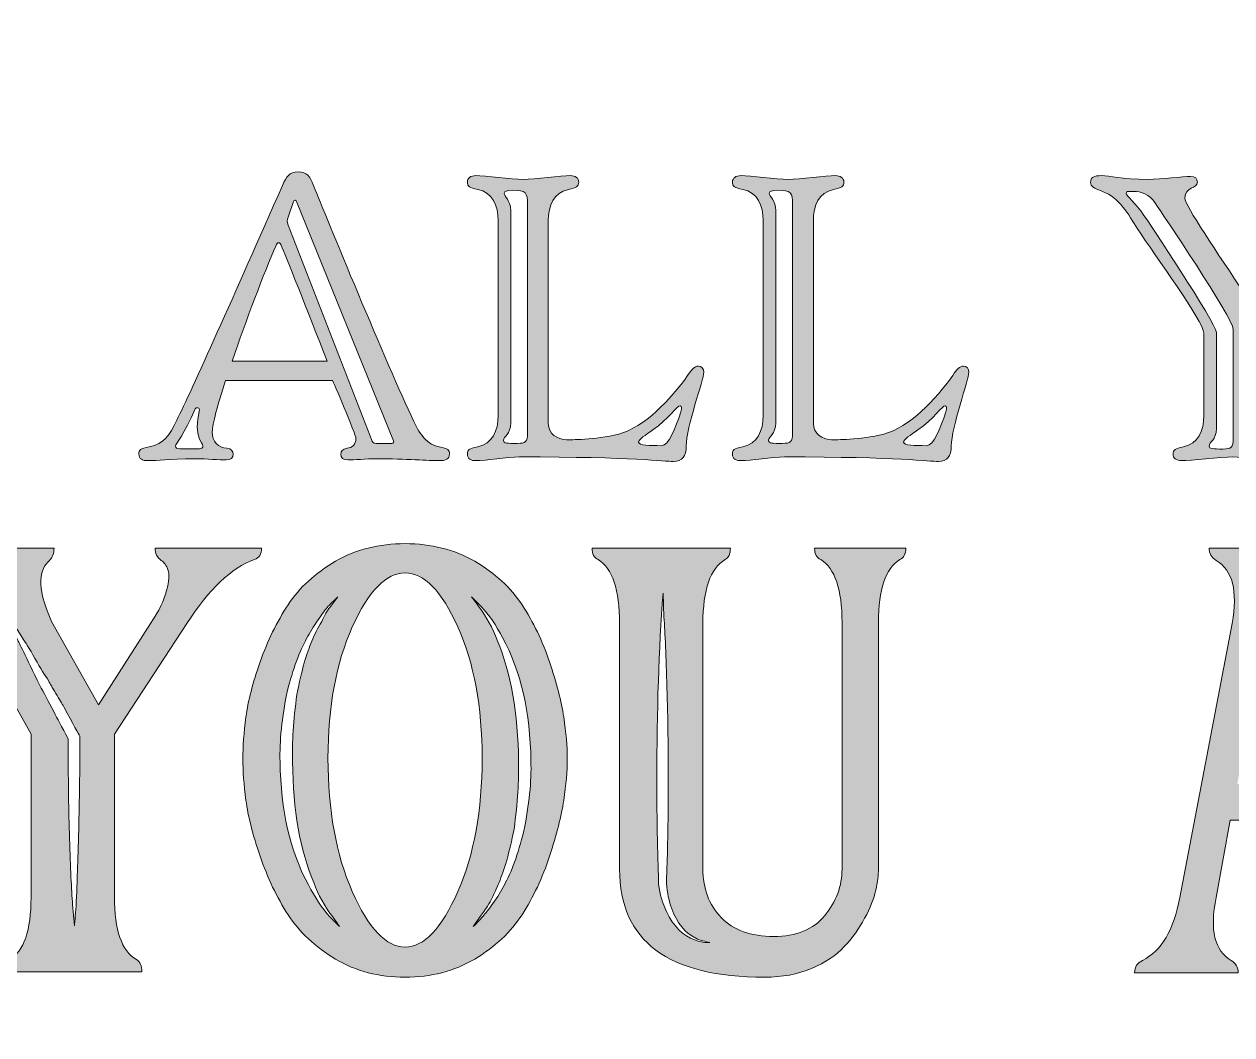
# Model space of a CAD drawing. Extents: x 68 to 882, y -1074 to 317.
# Drawn here: x 273.8 to 516.9, y -328.2 to -124.9 of the extents above; entities that cross this region are included whole.
import ezdxf

# ---------------------------------------------------------------- set-up
doc = ezdxf.new("R2010")
doc.units = 0
doc.header["$MEASUREMENT"] = 0
doc.layers.add('Layer 1', color=7, linetype='Continuous', lineweight=0)

# ---------------------------------------------------------------- blocks, each defined once
blk = doc.blocks.new('Block_5')
at = {"layer": 'Layer 1', "true_color": 0x000000, "transparency": 33554687}
h = blk.add_hatch(color=18, dxfattribs=at)
h.dxf.hatch_style = 2
edge = h.paths.add_edge_path()
edge.add_spline(control_points=[(347.81, -209.19), (348.1, -209.19), (348.31, -208.97), (348.17, -208.67), (348.17, -208.67), (328.63, -160.53), (328.63, -160.53), (328.63, -160.53), (328.56, -160.23), (328.35, -160.23), (328.13, -160.23), (328.06, -160.53), (328.06, -160.53), (328.06, -160.53), (326.98, -163.7), (326.98, -163.7), (326.76, -164.3), (326.69, -164.6), (326.98, -165.28), (326.98, -165.28), (343.84, -208.74), (343.84, -208.74), (343.84, -208.74), (344.06, -209.19), (344.64, -209.19), (344.64, -209.19), (347.81, -209.19), (347.81, -209.19)], knot_values=[0, 0, 0, 0, 1, 1, 1, 2, 2, 2, 3, 3, 3, 4, 4, 4, 5, 5, 5, 6, 6, 6, 7, 7, 7, 8, 8, 8, 9, 9, 9, 9], degree=3, periodic=0)
edge = h.paths.add_edge_path()
edge.add_spline(control_points=[(315.66, -192.67), (315.66, -192.67), (334.83, -192.67), (334.83, -192.67), (330.87, -182.49), (326.18, -170.87), (325.61, -169.51), (325.39, -168.98), (325.32, -168.83), (325.03, -168.83), (324.74, -168.83), (324.67, -169.06), (324.45, -169.51), (322.15, -174.79), (318.47, -184.45), (315.66, -192.67)], knot_values=[0, 0, 0, 0, 1, 1, 1, 2, 2, 2, 3, 3, 3, 4, 4, 4, 5, 5, 5, 5], degree=3, periodic=0)
edge = h.paths.add_edge_path()
edge.add_spline(control_points=[(308.23, -202.25), (306.14, -207.38), (304.27, -209.27), (304.27, -209.72), (304.27, -210.1), (304.56, -210.25), (305.14, -210.25), (305.14, -210.25), (309.1, -210.25), (309.1, -210.25), (309.46, -210.25), (309.82, -210.1), (309.82, -209.65), (309.82, -209.04), (307.8, -208.14), (309.1, -202.4), (309.17, -201.95), (308.38, -201.88), (308.23, -202.25)], knot_values=[0, 0, 0, 0, 1, 1, 1, 2, 2, 2, 3, 3, 3, 4, 4, 4, 5, 5, 5, 6, 6, 6, 6], degree=3, periodic=0)
edge = h.paths.add_edge_path()
edge.add_spline(control_points=[(332.02, -157.21), (333.46, -160.91), (346.08, -191.54), (351.63, -203.46), (353.07, -206.63), (354.37, -209.27), (357.32, -209.87), (359.2, -210.25), (359.41, -210.48), (359.41, -211.31), (359.41, -212.36), (358.69, -212.66), (357.25, -212.66), (355.45, -212.66), (350.55, -212.29), (344.85, -212.29), (342.4, -212.29), (340.38, -212.51), (338.94, -212.51), (338, -212.51), (337.57, -212.06), (337.57, -211.38), (337.57, -210.78), (337.93, -210.32), (338.8, -210.17), (339.88, -210.02), (340.6, -209.5), (340.6, -208.21), (340.6, -207.38), (335.91, -196.52), (335.91, -196.52), (335.91, -196.52), (314.36, -196.52), (314.36, -196.52), (312.78, -201.42), (311.69, -205.42), (311.69, -206.85), (311.69, -208.97), (312.85, -209.95), (314.65, -210.17), (315.51, -210.25), (315.88, -210.78), (315.88, -211.38), (315.88, -212.06), (315.44, -212.51), (314.51, -212.51), (313.06, -212.51), (310.69, -212.29), (308.23, -212.29), (302.54, -212.29), (300.88, -212.66), (298.72, -212.66), (297.64, -212.66), (296.92, -212.36), (296.92, -211.31), (296.92, -210.48), (297.13, -210.25), (299.01, -209.87), (301.96, -209.27), (303.04, -207.61), (304.56, -204.52), (307.51, -198.56), (316.24, -179.09), (325.82, -157.29), (326.62, -155.55), (327.12, -154.57), (328.99, -154.57), (330.72, -154.57), (331.37, -155.55), (332.02, -157.21)], knot_values=[0, 0, 0, 0, 1, 1, 1, 2, 2, 2, 3, 3, 3, 4, 4, 4, 5, 5, 5, 6, 6, 6, 7, 7, 7, 8, 8, 8, 9, 9, 9, 10, 10, 10, 11, 11, 11, 12, 12, 12, 13, 13, 13, 14, 14, 14, 15, 15, 15, 16, 16, 16, 17, 17, 17, 18, 18, 18, 19, 19, 19, 20, 20, 20, 21, 21, 21, 22, 22, 22, 23, 23, 23, 23], degree=3, periodic=0)
h = blk.add_hatch(color=18, dxfattribs=at)
h.dxf.hatch_style = 2
edge = h.paths.add_edge_path()
edge.add_spline(control_points=[(400.36, -206.48), (398.84, -207.53), (397.47, -208.36), (397.47, -208.97), (397.47, -209.57), (399.71, -209.65), (402.09, -209.65), (403.53, -209.65), (404.9, -206.1), (405.98, -202.86), (406.27, -202.03), (406.12, -201.72), (405.83, -201.65), (405.33, -201.5), (403.46, -204.29), (400.36, -206.48)], knot_values=[0, 0, 0, 0, 1, 1, 1, 2, 2, 2, 3, 3, 3, 4, 4, 4, 5, 5, 5, 5], degree=3, periodic=0)
edge = h.paths.add_edge_path()
edge.add_spline(control_points=[(375.13, -207.08), (375.13, -207.08), (375.13, -161.13), (375.13, -161.13), (375.13, -158.72), (374.77, -158.27), (372.17, -158.27), (370.87, -158.27), (370.44, -158.49), (370.44, -158.87), (370.44, -159.47), (371.74, -160.38), (371.74, -162.34), (371.74, -162.34), (371.74, -205.04), (371.74, -205.04), (371.74, -207.46), (370.3, -207.68), (370.3, -208.59), (370.3, -209.19), (371.09, -209.19), (373.04, -209.19), (374.77, -209.19), (375.13, -208.89), (375.13, -207.08)], knot_values=[0, 0, 0, 0, 1, 1, 1, 2, 2, 2, 3, 3, 3, 4, 4, 4, 5, 5, 5, 6, 6, 6, 7, 7, 7, 8, 8, 8, 8], degree=3, periodic=0)
edge = h.paths.add_edge_path()
edge.add_spline(control_points=[(393.51, -207.31), (398.48, -206.02), (403.96, -200.37), (407.35, -195.54), (408.21, -194.26), (408.72, -193.65), (409.51, -193.65), (410.16, -193.65), (410.59, -194.18), (410.59, -194.86), (410.59, -196.44), (407.06, -205.87), (407.06, -209.72), (407.06, -211.76), (406.27, -212.82), (404.47, -212.82), (402.52, -212.82), (396.97, -211.91), (373.47, -211.91), (371.16, -211.91), (366.55, -212.66), (364.82, -212.66), (363.74, -212.66), (363.02, -212.36), (363.02, -211.31), (363.02, -210.48), (363.23, -210.25), (365.11, -209.87), (368.06, -209.27), (369.22, -206.63), (369.22, -203.61), (369.22, -203.61), (369.22, -164.38), (369.22, -164.38), (369.22, -161.36), (368.06, -158.64), (365.11, -158.12), (363.45, -157.81), (363.02, -157.44), (363.02, -156.61), (363.02, -155.85), (363.67, -155.32), (364.75, -155.32), (366.48, -155.32), (371.96, -156.08), (374.26, -156.08), (376.57, -156.08), (381.97, -155.32), (383.71, -155.32), (384.79, -155.32), (385.44, -155.85), (385.44, -156.61), (385.44, -157.44), (385, -157.81), (383.34, -158.12), (380.39, -158.72), (379.31, -161.36), (379.31, -164.38), (379.31, -164.38), (379.31, -205.19), (379.31, -205.19), (379.31, -207.23), (381.11, -208.44), (382.98, -208.44), (383.71, -208.44), (388.53, -208.59), (393.51, -207.31)], knot_values=[0, 0, 0, 0, 1, 1, 1, 2, 2, 2, 3, 3, 3, 4, 4, 4, 5, 5, 5, 6, 6, 6, 7, 7, 7, 8, 8, 8, 9, 9, 9, 10, 10, 10, 11, 11, 11, 12, 12, 12, 13, 13, 13, 14, 14, 14, 15, 15, 15, 16, 16, 16, 17, 17, 17, 18, 18, 18, 19, 19, 19, 20, 20, 20, 21, 21, 21, 22, 22, 22, 22], degree=3, periodic=0)
h = blk.add_hatch(color=18, dxfattribs=at)
h.dxf.hatch_style = 2
edge = h.paths.add_edge_path()
edge.add_spline(control_points=[(453.7, -206.48), (452.18, -207.53), (450.81, -208.36), (450.81, -208.97), (450.81, -209.57), (453.05, -209.65), (455.43, -209.65), (456.87, -209.65), (458.24, -206.1), (459.32, -202.86), (459.61, -202.03), (459.46, -201.72), (459.18, -201.65), (458.67, -201.5), (456.8, -204.29), (453.7, -206.48)], knot_values=[0, 0, 0, 0, 1, 1, 1, 2, 2, 2, 3, 3, 3, 4, 4, 4, 5, 5, 5, 5], degree=3, periodic=0)
edge = h.paths.add_edge_path()
edge.add_spline(control_points=[(428.47, -207.08), (428.47, -207.08), (428.47, -161.13), (428.47, -161.13), (428.47, -158.72), (428.11, -158.27), (425.51, -158.27), (424.22, -158.27), (423.78, -158.49), (423.78, -158.87), (423.78, -159.47), (425.08, -160.38), (425.08, -162.34), (425.08, -162.34), (425.08, -205.04), (425.08, -205.04), (425.08, -207.46), (423.64, -207.68), (423.64, -208.59), (423.64, -209.19), (424.43, -209.19), (426.38, -209.19), (428.11, -209.19), (428.47, -208.89), (428.47, -207.08)], knot_values=[0, 0, 0, 0, 1, 1, 1, 2, 2, 2, 3, 3, 3, 4, 4, 4, 5, 5, 5, 6, 6, 6, 7, 7, 7, 8, 8, 8, 8], degree=3, periodic=0)
edge = h.paths.add_edge_path()
edge.add_spline(control_points=[(446.85, -207.31), (451.82, -206.02), (457.3, -200.37), (460.69, -195.54), (461.55, -194.26), (462.06, -193.65), (462.85, -193.65), (463.5, -193.65), (463.93, -194.18), (463.93, -194.86), (463.93, -196.44), (460.4, -205.87), (460.4, -209.72), (460.4, -211.76), (459.61, -212.82), (457.81, -212.82), (455.86, -212.82), (450.31, -211.91), (426.81, -211.91), (424.5, -211.91), (419.89, -212.66), (418.16, -212.66), (417.08, -212.66), (416.36, -212.36), (416.36, -211.31), (416.36, -210.48), (416.57, -210.25), (418.45, -209.87), (421.4, -209.27), (422.56, -206.63), (422.56, -203.61), (422.56, -203.61), (422.56, -164.38), (422.56, -164.38), (422.56, -161.36), (421.4, -158.64), (418.45, -158.12), (416.79, -157.81), (416.36, -157.44), (416.36, -156.61), (416.36, -155.85), (417.01, -155.32), (418.09, -155.32), (419.82, -155.32), (425.3, -156.08), (427.6, -156.08), (429.91, -156.08), (435.32, -155.32), (437.05, -155.32), (438.13, -155.32), (438.78, -155.85), (438.78, -156.61), (438.78, -157.44), (438.34, -157.81), (436.69, -158.12), (433.73, -158.72), (432.65, -161.36), (432.65, -164.38), (432.65, -164.38), (432.65, -205.19), (432.65, -205.19), (432.65, -207.23), (434.45, -208.44), (436.33, -208.44), (437.05, -208.44), (441.88, -208.59), (446.85, -207.31)], knot_values=[0, 0, 0, 0, 1, 1, 1, 2, 2, 2, 3, 3, 3, 4, 4, 4, 5, 5, 5, 6, 6, 6, 7, 7, 7, 8, 8, 8, 9, 9, 9, 10, 10, 10, 11, 11, 11, 12, 12, 12, 13, 13, 13, 14, 14, 14, 15, 15, 15, 16, 16, 16, 17, 17, 17, 18, 18, 18, 19, 19, 19, 20, 20, 20, 21, 21, 21, 22, 22, 22, 22], degree=3, periodic=0)
h = blk.add_hatch(color=18, dxfattribs=at)
h.dxf.hatch_style = 2
edge = h.paths.add_edge_path()
edge.add_spline(control_points=[(532.92, -158.04), (532.27, -158.04), (531.76, -158.12), (531.76, -158.57), (531.76, -158.87), (532.05, -159.63), (532.05, -160.91), (532.05, -162.19), (531.11, -163.55), (531.11, -164), (531.11, -164.23), (531.26, -164.38), (531.47, -164.38), (531.83, -164.38), (533.71, -162.72), (535.65, -161.21), (537.6, -159.7), (539.04, -158.95), (539.04, -158.49), (539.04, -158.04), (538.68, -158.04), (538.25, -158.04), (538.25, -158.04), (532.92, -158.04), (532.92, -158.04)], knot_values=[0, 0, 0, 0, 1, 1, 1, 2, 2, 2, 3, 3, 3, 4, 4, 4, 5, 5, 5, 6, 6, 6, 7, 7, 7, 8, 8, 8, 8], degree=3, periodic=0)
edge = h.paths.add_edge_path()
edge.add_spline(control_points=[(501.49, -160.91), (500.26, -159.02), (498.53, -158.49), (497.16, -158.49), (495.79, -158.49), (495.58, -158.49), (495.58, -158.95), (495.58, -159.32), (497.45, -160.76), (499.18, -163.32), (499.61, -163.93), (513.74, -185.05), (513.74, -186.86), (513.74, -186.86), (513.74, -206.18), (513.74, -206.18), (513.74, -208.59), (512.3, -208.82), (512.3, -209.72), (512.3, -210.32), (513.09, -210.32), (515.04, -210.32), (516.77, -210.32), (517.13, -210.02), (517.13, -208.21), (517.13, -208.21), (517.13, -186.26), (517.13, -186.26), (517.13, -183.99), (502.57, -162.57), (501.49, -160.91)], knot_values=[0, 0, 0, 0, 1, 1, 1, 2, 2, 2, 3, 3, 3, 4, 4, 4, 5, 5, 5, 6, 6, 6, 7, 7, 7, 8, 8, 8, 9, 9, 9, 10, 10, 10, 10], degree=3, periodic=0)
edge = h.paths.add_edge_path()
edge.add_spline(control_points=[(522.03, -203.61), (522.03, -206.63), (523.11, -209.27), (526.07, -209.87), (527.73, -210.17), (528.16, -210.55), (528.16, -211.38), (528.16, -212.14), (527.51, -212.66), (526.43, -212.66), (524.7, -212.66), (519.29, -211.91), (516.99, -211.91), (514.68, -211.91), (508.48, -212.66), (506.75, -212.66), (505.67, -212.66), (505.02, -212.14), (505.02, -211.38), (505.02, -210.55), (505.45, -210.17), (507.11, -209.87), (510.07, -209.34), (511.22, -206.63), (511.22, -203.61), (511.22, -203.61), (511.22, -187.01), (511.22, -187.01), (511.22, -184.75), (501.34, -171.32), (497.88, -166.04), (496.01, -163.1), (494.21, -159.78), (490.82, -158.49), (489.02, -157.81), (488.44, -157.51), (488.44, -156.68), (488.44, -155.63), (489.16, -155.32), (490.6, -155.32), (492.4, -155.32), (494.42, -156.08), (500.12, -156.08), (502.57, -156.08), (507.11, -155.48), (508.55, -155.48), (509.49, -155.48), (509.92, -155.93), (509.92, -156.61), (509.92, -157.89), (507.4, -157.66), (507.4, -159.78), (507.4, -161.36), (514.03, -170.94), (519.51, -179.24), (525.2, -171.17), (529.67, -161.74), (529.67, -160.08), (529.67, -157.74), (526.28, -157.89), (526.28, -156.61), (526.28, -155.93), (526.72, -155.48), (527.65, -155.48), (529.1, -155.48), (533.2, -156.08), (535.65, -156.08), (541.35, -156.08), (542.79, -155.32), (544.59, -155.32), (546.04, -155.32), (546.76, -155.63), (546.76, -156.68), (546.76, -157.51), (546.18, -157.81), (544.38, -158.49), (540.99, -159.78), (536.45, -163.7), (532.92, -168.91), (528.45, -175.47), (522.03, -183.99), (522.03, -185.73), (522.03, -185.73), (522.03, -203.61), (522.03, -203.61)], knot_values=[0, 0, 0, 0, 1, 1, 1, 2, 2, 2, 3, 3, 3, 4, 4, 4, 5, 5, 5, 6, 6, 6, 7, 7, 7, 8, 8, 8, 9, 9, 9, 10, 10, 10, 11, 11, 11, 12, 12, 12, 13, 13, 13, 14, 14, 14, 15, 15, 15, 16, 16, 16, 17, 17, 17, 18, 18, 18, 19, 19, 19, 20, 20, 20, 21, 21, 21, 22, 22, 22, 23, 23, 23, 24, 24, 24, 25, 25, 25, 26, 26, 26, 27, 27, 27, 28, 28, 28, 28], degree=3, periodic=0)
at = {"layer": 'Layer 1'}
for points, knots in [([(332.02, -157.21), (333.46, -160.91), (346.08, -191.54), (351.63, -203.46), (353.07, -206.63), (354.37, -209.27), (357.32, -209.87), (359.2, -210.25), (359.41, -210.48), (359.41, -211.31), (359.41, -212.36), (358.69, -212.66), (357.25, -212.66), (355.45, -212.66), (350.55, -212.29), (344.85, -212.29), (342.4, -212.29), (340.38, -212.51), (338.94, -212.51), (338, -212.51), (337.57, -212.06), (337.57, -211.38), (337.57, -210.78), (337.93, -210.32), (338.8, -210.17), (339.88, -210.02), (340.6, -209.5), (340.6, -208.21), (340.6, -207.38), (335.91, -196.52), (335.91, -196.52), (335.91, -196.52), (314.36, -196.52), (314.36, -196.52), (312.78, -201.42), (311.69, -205.42), (311.69, -206.85), (311.69, -208.97), (312.85, -209.95), (314.65, -210.17), (315.51, -210.25), (315.88, -210.78), (315.88, -211.38), (315.88, -212.06), (315.44, -212.51), (314.51, -212.51), (313.06, -212.51), (310.69, -212.29), (308.23, -212.29), (302.54, -212.29), (300.88, -212.66), (298.72, -212.66), (297.64, -212.66), (296.92, -212.36), (296.92, -211.31), (296.92, -210.48), (297.13, -210.25), (299.01, -209.87), (301.96, -209.27), (303.04, -207.61), (304.56, -204.52), (307.51, -198.56), (316.24, -179.09), (325.82, -157.29), (326.62, -155.55), (327.12, -154.57), (328.99, -154.57), (330.72, -154.57), (331.37, -155.55), (332.02, -157.21)], [0, 0, 0, 0, 1, 1, 1, 2, 2, 2, 3, 3, 3, 4, 4, 4, 5, 5, 5, 6, 6, 6, 7, 7, 7, 8, 8, 8, 9, 9, 9, 10, 10, 10, 11, 11, 11, 12, 12, 12, 13, 13, 13, 14, 14, 14, 15, 15, 15, 16, 16, 16, 17, 17, 17, 18, 18, 18, 19, 19, 19, 20, 20, 20, 21, 21, 21, 22, 22, 22, 23, 23, 23, 23]), ([(393.51, -207.31), (398.48, -206.02), (403.96, -200.37), (407.35, -195.54), (408.21, -194.26), (408.72, -193.65), (409.51, -193.65), (410.16, -193.65), (410.59, -194.18), (410.59, -194.86), (410.59, -196.44), (407.06, -205.87), (407.06, -209.72), (407.06, -211.76), (406.27, -212.82), (404.47, -212.82), (402.52, -212.82), (396.97, -211.91), (373.47, -211.91), (371.16, -211.91), (366.55, -212.66), (364.82, -212.66), (363.74, -212.66), (363.02, -212.36), (363.02, -211.31), (363.02, -210.48), (363.23, -210.25), (365.11, -209.87), (368.06, -209.27), (369.22, -206.63), (369.22, -203.61), (369.22, -203.61), (369.22, -164.38), (369.22, -164.38), (369.22, -161.36), (368.06, -158.64), (365.11, -158.12), (363.45, -157.81), (363.02, -157.44), (363.02, -156.61), (363.02, -155.85), (363.67, -155.32), (364.75, -155.32), (366.48, -155.32), (371.96, -156.08), (374.26, -156.08), (376.57, -156.08), (381.97, -155.32), (383.71, -155.32), (384.79, -155.32), (385.44, -155.85), (385.44, -156.61), (385.44, -157.44), (385, -157.81), (383.34, -158.12), (380.39, -158.72), (379.31, -161.36), (379.31, -164.38), (379.31, -164.38), (379.31, -205.19), (379.31, -205.19), (379.31, -207.23), (381.11, -208.44), (382.98, -208.44), (383.71, -208.44), (388.53, -208.59), (393.51, -207.31)], [0, 0, 0, 0, 1, 1, 1, 2, 2, 2, 3, 3, 3, 4, 4, 4, 5, 5, 5, 6, 6, 6, 7, 7, 7, 8, 8, 8, 9, 9, 9, 10, 10, 10, 11, 11, 11, 12, 12, 12, 13, 13, 13, 14, 14, 14, 15, 15, 15, 16, 16, 16, 17, 17, 17, 18, 18, 18, 19, 19, 19, 20, 20, 20, 21, 21, 21, 22, 22, 22, 22]), ([(446.85, -207.31), (451.82, -206.02), (457.3, -200.37), (460.69, -195.54), (461.55, -194.26), (462.06, -193.65), (462.85, -193.65), (463.5, -193.65), (463.93, -194.18), (463.93, -194.86), (463.93, -196.44), (460.4, -205.87), (460.4, -209.72), (460.4, -211.76), (459.61, -212.82), (457.81, -212.82), (455.86, -212.82), (450.31, -211.91), (426.81, -211.91), (424.5, -211.91), (419.89, -212.66), (418.16, -212.66), (417.08, -212.66), (416.36, -212.36), (416.36, -211.31), (416.36, -210.48), (416.57, -210.25), (418.45, -209.87), (421.4, -209.27), (422.56, -206.63), (422.56, -203.61), (422.56, -203.61), (422.56, -164.38), (422.56, -164.38), (422.56, -161.36), (421.4, -158.64), (418.45, -158.12), (416.79, -157.81), (416.36, -157.44), (416.36, -156.61), (416.36, -155.85), (417.01, -155.32), (418.09, -155.32), (419.82, -155.32), (425.3, -156.08), (427.6, -156.08), (429.91, -156.08), (435.32, -155.32), (437.05, -155.32), (438.13, -155.32), (438.78, -155.85), (438.78, -156.61), (438.78, -157.44), (438.34, -157.81), (436.69, -158.12), (433.73, -158.72), (432.65, -161.36), (432.65, -164.38), (432.65, -164.38), (432.65, -205.19), (432.65, -205.19), (432.65, -207.23), (434.45, -208.44), (436.33, -208.44), (437.05, -208.44), (441.88, -208.59), (446.85, -207.31)], [0, 0, 0, 0, 1, 1, 1, 2, 2, 2, 3, 3, 3, 4, 4, 4, 5, 5, 5, 6, 6, 6, 7, 7, 7, 8, 8, 8, 9, 9, 9, 10, 10, 10, 11, 11, 11, 12, 12, 12, 13, 13, 13, 14, 14, 14, 15, 15, 15, 16, 16, 16, 17, 17, 17, 18, 18, 18, 19, 19, 19, 20, 20, 20, 21, 21, 21, 22, 22, 22, 22]), ([(522.03, -203.61), (522.03, -206.63), (523.11, -209.27), (526.07, -209.87), (527.73, -210.17), (528.16, -210.55), (528.16, -211.38), (528.16, -212.14), (527.51, -212.66), (526.43, -212.66), (524.7, -212.66), (519.29, -211.91), (516.99, -211.91), (514.68, -211.91), (508.48, -212.66), (506.75, -212.66), (505.67, -212.66), (505.02, -212.14), (505.02, -211.38), (505.02, -210.55), (505.45, -210.17), (507.11, -209.87), (510.07, -209.34), (511.22, -206.63), (511.22, -203.61), (511.22, -203.61), (511.22, -187.01), (511.22, -187.01), (511.22, -184.75), (501.34, -171.32), (497.88, -166.04), (496.01, -163.1), (494.21, -159.78), (490.82, -158.49), (489.02, -157.81), (488.44, -157.51), (488.44, -156.68), (488.44, -155.63), (489.16, -155.32), (490.6, -155.32), (492.4, -155.32), (494.42, -156.08), (500.12, -156.08), (502.57, -156.08), (507.11, -155.48), (508.55, -155.48), (509.49, -155.48), (509.92, -155.93), (509.92, -156.61), (509.92, -157.89), (507.4, -157.66), (507.4, -159.78), (507.4, -161.36), (514.03, -170.94), (519.51, -179.24), (525.2, -171.17), (529.67, -161.74), (529.67, -160.08), (529.67, -157.74), (526.28, -157.89), (526.28, -156.61), (526.28, -155.93), (526.72, -155.48), (527.65, -155.48), (529.1, -155.48), (533.2, -156.08), (535.65, -156.08), (541.35, -156.08), (542.79, -155.32), (544.59, -155.32), (546.04, -155.32), (546.76, -155.63), (546.76, -156.68), (546.76, -157.51), (546.18, -157.81), (544.38, -158.49), (540.99, -159.78), (536.45, -163.7), (532.92, -168.91), (528.45, -175.47), (522.03, -183.99), (522.03, -185.73), (522.03, -185.73), (522.03, -203.61), (522.03, -203.61)], [0, 0, 0, 0, 1, 1, 1, 2, 2, 2, 3, 3, 3, 4, 4, 4, 5, 5, 5, 6, 6, 6, 7, 7, 7, 8, 8, 8, 9, 9, 9, 10, 10, 10, 11, 11, 11, 12, 12, 12, 13, 13, 13, 14, 14, 14, 15, 15, 15, 16, 16, 16, 17, 17, 17, 18, 18, 18, 19, 19, 19, 20, 20, 20, 21, 21, 21, 22, 22, 22, 23, 23, 23, 24, 24, 24, 25, 25, 25, 26, 26, 26, 27, 27, 27, 28, 28, 28, 28]), ([(347.81, -209.19), (348.1, -209.19), (348.31, -208.97), (348.17, -208.67), (348.17, -208.67), (328.63, -160.53), (328.63, -160.53), (328.63, -160.53), (328.56, -160.23), (328.35, -160.23), (328.13, -160.23), (328.06, -160.53), (328.06, -160.53), (328.06, -160.53), (326.98, -163.7), (326.98, -163.7), (326.76, -164.3), (326.69, -164.6), (326.98, -165.28), (326.98, -165.28), (343.84, -208.74), (343.84, -208.74), (343.84, -208.74), (344.06, -209.19), (344.64, -209.19), (344.64, -209.19), (347.81, -209.19), (347.81, -209.19)], [0, 0, 0, 0, 1, 1, 1, 2, 2, 2, 3, 3, 3, 4, 4, 4, 5, 5, 5, 6, 6, 6, 7, 7, 7, 8, 8, 8, 9, 9, 9, 9]), ([(375.13, -207.08), (375.13, -207.08), (375.13, -161.13), (375.13, -161.13), (375.13, -158.72), (374.77, -158.27), (372.17, -158.27), (370.87, -158.27), (370.44, -158.49), (370.44, -158.87), (370.44, -159.47), (371.74, -160.38), (371.74, -162.34), (371.74, -162.34), (371.74, -205.04), (371.74, -205.04), (371.74, -207.46), (370.3, -207.68), (370.3, -208.59), (370.3, -209.19), (371.09, -209.19), (373.04, -209.19), (374.77, -209.19), (375.13, -208.89), (375.13, -207.08)], [0, 0, 0, 0, 1, 1, 1, 2, 2, 2, 3, 3, 3, 4, 4, 4, 5, 5, 5, 6, 6, 6, 7, 7, 7, 8, 8, 8, 8]), ([(428.47, -207.08), (428.47, -207.08), (428.47, -161.13), (428.47, -161.13), (428.47, -158.72), (428.11, -158.27), (425.51, -158.27), (424.22, -158.27), (423.78, -158.49), (423.78, -158.87), (423.78, -159.47), (425.08, -160.38), (425.08, -162.34), (425.08, -162.34), (425.08, -205.04), (425.08, -205.04), (425.08, -207.46), (423.64, -207.68), (423.64, -208.59), (423.64, -209.19), (424.43, -209.19), (426.38, -209.19), (428.11, -209.19), (428.47, -208.89), (428.47, -207.08)], [0, 0, 0, 0, 1, 1, 1, 2, 2, 2, 3, 3, 3, 4, 4, 4, 5, 5, 5, 6, 6, 6, 7, 7, 7, 8, 8, 8, 8]), ([(501.49, -160.91), (500.26, -159.02), (498.53, -158.49), (497.16, -158.49), (495.79, -158.49), (495.58, -158.49), (495.58, -158.95), (495.58, -159.32), (497.45, -160.76), (499.18, -163.32), (499.61, -163.93), (513.74, -185.05), (513.74, -186.86), (513.74, -186.86), (513.74, -206.18), (513.74, -206.18), (513.74, -208.59), (512.3, -208.82), (512.3, -209.72), (512.3, -210.32), (513.09, -210.32), (515.04, -210.32), (516.77, -210.32), (517.13, -210.02), (517.13, -208.21), (517.13, -208.21), (517.13, -186.26), (517.13, -186.26), (517.13, -183.99), (502.57, -162.57), (501.49, -160.91)], [0, 0, 0, 0, 1, 1, 1, 2, 2, 2, 3, 3, 3, 4, 4, 4, 5, 5, 5, 6, 6, 6, 7, 7, 7, 8, 8, 8, 9, 9, 9, 10, 10, 10, 10]), ([(315.66, -192.67), (315.66, -192.67), (334.83, -192.67), (334.83, -192.67), (330.87, -182.49), (326.18, -170.87), (325.61, -169.51), (325.39, -168.98), (325.32, -168.83), (325.03, -168.83), (324.74, -168.83), (324.67, -169.06), (324.45, -169.51), (322.15, -174.79), (318.47, -184.45), (315.66, -192.67)], [0, 0, 0, 0, 1, 1, 1, 2, 2, 2, 3, 3, 3, 4, 4, 4, 5, 5, 5, 5]), ([(400.36, -206.48), (398.84, -207.53), (397.47, -208.36), (397.47, -208.97), (397.47, -209.57), (399.71, -209.65), (402.09, -209.65), (403.53, -209.65), (404.9, -206.1), (405.98, -202.86), (406.27, -202.03), (406.12, -201.72), (405.83, -201.65), (405.33, -201.5), (403.46, -204.29), (400.36, -206.48)], [0, 0, 0, 0, 1, 1, 1, 2, 2, 2, 3, 3, 3, 4, 4, 4, 5, 5, 5, 5]), ([(453.7, -206.48), (452.18, -207.53), (450.81, -208.36), (450.81, -208.97), (450.81, -209.57), (453.05, -209.65), (455.43, -209.65), (456.87, -209.65), (458.24, -206.1), (459.32, -202.86), (459.61, -202.03), (459.46, -201.72), (459.18, -201.65), (458.67, -201.5), (456.8, -204.29), (453.7, -206.48)], [0, 0, 0, 0, 1, 1, 1, 2, 2, 2, 3, 3, 3, 4, 4, 4, 5, 5, 5, 5]), ([(308.23, -202.25), (306.14, -207.38), (304.27, -209.27), (304.27, -209.72), (304.27, -210.1), (304.56, -210.25), (305.14, -210.25), (305.14, -210.25), (309.1, -210.25), (309.1, -210.25), (309.46, -210.25), (309.82, -210.1), (309.82, -209.65), (309.82, -209.04), (307.8, -208.14), (309.1, -202.4), (309.17, -201.95), (308.38, -201.88), (308.23, -202.25)], [0, 0, 0, 0, 1, 1, 1, 2, 2, 2, 3, 3, 3, 4, 4, 4, 5, 5, 5, 6, 6, 6, 6])]:
    blk.add_open_spline(points, degree=3, knots=knots, dxfattribs=at)
blk = doc.blocks.new('Block_6')
at = {"layer": 'Layer 1', "true_color": 0x000000, "transparency": 33554687}
h = blk.add_hatch(color=18, dxfattribs=at)
h.dxf.hatch_style = 2
edge = h.paths.add_edge_path()
edge.add_spline(control_points=[(283.95, -306.23), (284.07, -305.16), (284.19, -303.58), (284.31, -301.5), (284.42, -299.42), (284.57, -295.32), (284.75, -289.19), (284.93, -283.07), (285.02, -277.15), (285.02, -271.44), (285.02, -269.9), (285.02, -268.77), (285.02, -268.05), (284.78, -267.7), (283.71, -265.74), (281.81, -262.17), (281.45, -261.57), (280.92, -260.68), (280.2, -259.49), (279.49, -258.3), (279.01, -257.47), (278.78, -257), (278.06, -255.92), (277.14, -254.41), (276.01, -252.45), (274.88, -250.48), (274.02, -249.09), (273.43, -248.25), (273.43, -248.25), (268.61, -240.58), (268.61, -240.58), (269.56, -242.72), (270.87, -245.46), (272.53, -248.79), (272.65, -248.91), (274.14, -251.94), (276.99, -257.89), (277.71, -259.2), (278.66, -260.98), (279.85, -263.24), (280.44, -264.43), (281.39, -266.21), (282.7, -268.59), (282.7, -269.19), (282.7, -270.14), (282.7, -271.44), (282.7, -277.15), (282.79, -282.92), (282.97, -288.75), (283.15, -294.57), (283.35, -298.97), (283.59, -301.95), (283.59, -301.95), (283.95, -306.23), (283.95, -306.23)], knot_values=[0, 0, 0, 0, 1, 1, 1, 2, 2, 2, 3, 3, 3, 4, 4, 4, 5, 5, 5, 6, 6, 6, 7, 7, 7, 8, 8, 8, 9, 9, 9, 10, 10, 10, 11, 11, 11, 12, 12, 12, 13, 13, 13, 14, 14, 14, 15, 15, 15, 16, 16, 16, 17, 17, 17, 18, 18, 18, 18], degree=3, periodic=0)
edge = h.paths.add_edge_path()
edge.add_spline(control_points=[(300.18, -230.24), (300.18, -230.24), (321.59, -230.24), (321.59, -230.24), (321.59, -231.43), (321.11, -232.2), (320.16, -232.56), (315.52, -234.22), (311, -238.51), (306.6, -245.4), (306.6, -245.4), (291.98, -267.7), (291.98, -267.7), (291.98, -267.7), (291.98, -300.34), (291.98, -300.34), (291.98, -307.12), (293.46, -311.34), (296.44, -313), (297.15, -313.48), (297.51, -314.31), (297.51, -315.5), (297.51, -315.5), (269.68, -315.5), (269.68, -315.5), (269.68, -314.31), (270.09, -313.48), (270.93, -313), (273.78, -311.34), (275.21, -307.18), (275.21, -300.52), (275.21, -300.52), (275.21, -267.7), (275.21, -267.7), (275.21, -267.7), (262.72, -245.4), (262.72, -245.4), (258.8, -238.27), (254.46, -233.98), (249.7, -232.56), (248.75, -232.2), (248.27, -231.43), (248.27, -230.24), (248.27, -230.24), (279.85, -230.24), (279.85, -230.24), (279.85, -231.31), (279.55, -232.14), (278.95, -232.74), (277.88, -233.57), (277.29, -234.91), (277.17, -236.75), (277.05, -238.59), (277.77, -241.36), (279.31, -245.04), (279.31, -245.04), (288.77, -261.81), (288.77, -261.81), (288.77, -261.81), (299.29, -245.4), (299.29, -245.4), (300.95, -242.9), (302.02, -240.7), (302.5, -238.8), (302.97, -236.9), (303.06, -235.5), (302.77, -234.61), (302.47, -233.72), (302.02, -233.09), (301.43, -232.74), (300.6, -232.14), (300.18, -231.31), (300.18, -230.24)], knot_values=[0, 0, 0, 0, 1, 1, 1, 2, 2, 2, 3, 3, 3, 4, 4, 4, 5, 5, 5, 6, 6, 6, 7, 7, 7, 8, 8, 8, 9, 9, 9, 10, 10, 10, 11, 11, 11, 12, 12, 12, 13, 13, 13, 14, 14, 14, 15, 15, 15, 16, 16, 16, 17, 17, 17, 18, 18, 18, 19, 19, 19, 20, 20, 20, 21, 21, 21, 22, 22, 22, 23, 23, 23, 24, 24, 24, 24], degree=3, periodic=0)
h = blk.add_hatch(color=18, dxfattribs=at)
h.dxf.hatch_style = 2
edge = h.paths.add_edge_path()
edge.add_spline(control_points=[(370.46, -298.02), (371.89, -295.52), (373.2, -291.9), (374.39, -287.14), (375.46, -281.91), (375.93, -277.21), (375.81, -273.05), (375.69, -263.3), (373.79, -255.03), (370.1, -248.25), (368.8, -245.76), (367.37, -243.68), (365.82, -242.01), (365.82, -242.01), (363.86, -240.05), (363.86, -240.05), (364.22, -240.53), (364.75, -241.24), (365.47, -242.19), (366.89, -244.09), (368.08, -246.29), (369.03, -248.79), (371.77, -255.33), (373.2, -263.48), (373.32, -273.23), (373.43, -276.91), (373.14, -281.43), (372.42, -286.78), (371.47, -291.54), (370.46, -295.11), (369.39, -297.49), (368.91, -298.68), (368.32, -299.98), (367.61, -301.41), (366.89, -302.6), (366.3, -303.49), (365.82, -304.09), (365.82, -304.09), (364.22, -306.4), (364.22, -306.4), (364.69, -305.93), (365.35, -305.22), (366.18, -304.26), (366.65, -303.79), (367.31, -302.96), (368.14, -301.77), (369.09, -300.46), (369.87, -299.21), (370.46, -298.02)], knot_values=[0, 0, 0, 0, 1, 1, 1, 2, 2, 2, 3, 3, 3, 4, 4, 4, 5, 5, 5, 6, 6, 6, 7, 7, 7, 8, 8, 8, 9, 9, 9, 10, 10, 10, 11, 11, 11, 12, 12, 12, 13, 13, 13, 14, 14, 14, 15, 15, 15, 16, 16, 16, 16], degree=3, periodic=0)
edge = h.paths.add_edge_path()
edge.add_spline(control_points=[(339.87, -299.36), (343.14, -306.79), (346.68, -310.51), (350.48, -310.51), (354.29, -310.51), (357.82, -306.79), (361.1, -299.36), (364.37, -291.93), (366, -282.98), (366, -272.51), (366, -262.17), (364.37, -253.37), (361.1, -246.11), (357.82, -238.86), (354.29, -235.23), (350.48, -235.23), (346.68, -235.23), (343.14, -238.86), (339.87, -246.11), (336.6, -253.37), (334.97, -262.17), (334.97, -272.51), (334.97, -282.98), (336.6, -291.93), (339.87, -299.36)], knot_values=[0, 0, 0, 0, 1, 1, 1, 2, 2, 2, 3, 3, 3, 4, 4, 4, 5, 5, 5, 6, 6, 6, 7, 7, 7, 8, 8, 8, 8], degree=3, periodic=0)
edge = h.paths.add_edge_path()
edge.add_spline(control_points=[(335.32, -304.44), (335.32, -304.44), (337.28, -306.4), (337.28, -306.4), (336.93, -305.81), (336.39, -305.04), (335.68, -304.09), (334.25, -302.3), (333.06, -300.1), (332.11, -297.49), (329.37, -291.06), (327.95, -282.98), (327.83, -273.23), (327.71, -269.42), (328.01, -264.9), (328.72, -259.67), (329.67, -254.8), (330.68, -251.23), (331.75, -248.97), (332.23, -247.66), (332.88, -246.35), (333.72, -245.04), (334.31, -243.74), (334.85, -242.79), (335.32, -242.19), (335.32, -242.19), (336.93, -240.05), (336.93, -240.05), (336.45, -240.53), (335.8, -241.18), (334.97, -242.01), (334.49, -242.49), (333.83, -243.38), (333, -244.69), (332.05, -246), (331.28, -247.25), (330.68, -248.43), (329.26, -250.93), (327.95, -254.5), (326.76, -259.14), (325.69, -264.37), (325.21, -269.07), (325.33, -273.23), (325.45, -282.98), (327.35, -291.24), (331.04, -298.02), (332.35, -300.52), (333.77, -302.66), (335.32, -304.44)], knot_values=[0, 0, 0, 0, 1, 1, 1, 2, 2, 2, 3, 3, 3, 4, 4, 4, 5, 5, 5, 6, 6, 6, 7, 7, 7, 8, 8, 8, 9, 9, 9, 10, 10, 10, 11, 11, 11, 12, 12, 12, 13, 13, 13, 14, 14, 14, 15, 15, 15, 16, 16, 16, 16], degree=3, periodic=0)
edge = h.paths.add_edge_path()
edge.add_spline(control_points=[(336.48, -232.91), (340.58, -230.54), (345.25, -229.35), (350.48, -229.35), (355.72, -229.35), (360.38, -230.54), (364.49, -232.91), (368.59, -235.29), (371.77, -238.21), (374.03, -241.65), (376.29, -245.11), (378.13, -248.94), (379.56, -253.16), (380.99, -257.38), (381.94, -261.07), (382.41, -264.22), (382.89, -267.37), (383.13, -270.17), (383.13, -272.6), (383.13, -275.04), (382.89, -277.84), (382.41, -280.99), (381.94, -284.14), (380.99, -287.88), (379.56, -292.22), (378.13, -296.57), (376.29, -300.49), (374.03, -304), (371.77, -307.51), (368.59, -310.48), (364.49, -312.92), (360.38, -315.35), (355.72, -316.57), (350.48, -316.57), (345.25, -316.57), (340.58, -315.35), (336.48, -312.92), (332.38, -310.48), (329.2, -307.51), (326.94, -304), (324.68, -300.49), (322.8, -296.57), (321.32, -292.22), (319.83, -287.88), (318.88, -284.14), (318.46, -280.99), (318.05, -277.84), (317.84, -275.04), (317.84, -272.6), (317.84, -270.17), (318.05, -267.37), (318.46, -264.22), (318.88, -261.07), (319.83, -257.38), (321.32, -253.16), (322.8, -248.94), (324.68, -245.11), (326.94, -241.65), (329.2, -238.21), (332.38, -235.29), (336.48, -232.91)], knot_values=[0, 0, 0, 0, 1, 1, 1, 2, 2, 2, 3, 3, 3, 4, 4, 4, 5, 5, 5, 6, 6, 6, 7, 7, 7, 8, 8, 8, 9, 9, 9, 10, 10, 10, 11, 11, 11, 12, 12, 12, 13, 13, 13, 14, 14, 14, 15, 15, 15, 16, 16, 16, 17, 17, 17, 18, 18, 18, 19, 19, 19, 20, 20, 20, 20], degree=3, periodic=0)
h = blk.add_hatch(color=18, dxfattribs=at)
h.dxf.hatch_style = 2
edge = h.paths.add_edge_path()
edge.add_spline(control_points=[(408.81, -309.08), (409.41, -309.32), (409.94, -309.47), (410.42, -309.53), (410.89, -309.59), (411.37, -309.62), (411.84, -309.62), (411.37, -309.5), (410.89, -309.38), (410.42, -309.26), (409.94, -309.14), (409.46, -308.96), (408.99, -308.72), (406.85, -307.65), (405.24, -305.69), (404.17, -302.84), (403.58, -301.29), (403.22, -299.57), (403.1, -297.66), (403.1, -296.95), (403.13, -295.85), (403.19, -294.36), (403.25, -292.88), (403.28, -291.9), (403.28, -291.42), (403.4, -286.43), (403.46, -281.55), (403.46, -276.79), (403.46, -270.73), (403.37, -264.58), (403.19, -258.33), (403.01, -252.09), (402.81, -247.36), (402.57, -244.15), (402.57, -244.15), (402.39, -239.34), (402.39, -239.34), (401.56, -250.51), (401.14, -263), (401.14, -276.79), (401.14, -281.55), (401.2, -286.43), (401.32, -291.42), (401.44, -295.35), (401.5, -297.49), (401.5, -297.84), (401.74, -299.87), (402.27, -301.71), (403.1, -303.37), (404.53, -306.35), (406.43, -308.25), (408.81, -309.08)], knot_values=[0, 0, 0, 0, 1, 1, 1, 2, 2, 2, 3, 3, 3, 4, 4, 4, 5, 5, 5, 6, 6, 6, 7, 7, 7, 8, 8, 8, 9, 9, 9, 10, 10, 10, 11, 11, 11, 12, 12, 12, 13, 13, 13, 14, 14, 14, 15, 15, 15, 16, 16, 16, 17, 17, 17, 17], degree=3, periodic=0)
edge = h.paths.add_edge_path()
edge.add_spline(control_points=[(432.89, -230.24), (432.89, -230.24), (451.26, -230.24), (451.26, -230.24), (451.26, -231.43), (450.85, -232.2), (450.02, -232.56), (447.16, -234.34), (445.73, -238.56), (445.73, -245.22), (445.73, -245.22), (445.73, -294.81), (445.73, -294.81), (445.73, -296), (445.56, -297.43), (445.2, -299.09), (444.84, -300.76), (444.1, -302.63), (442.97, -304.71), (441.84, -306.79), (440.47, -308.7), (438.87, -310.42), (437.26, -312.14), (435.06, -313.6), (432.27, -314.79), (429.47, -315.98), (426.35, -316.57), (422.9, -316.57), (403.4, -316.57), (393.65, -309.32), (393.65, -294.81), (393.65, -294.81), (393.65, -245.4), (393.65, -245.4), (393.65, -238.62), (392.22, -234.34), (389.37, -232.56), (388.54, -232.2), (388.12, -231.43), (388.12, -230.24), (388.12, -230.24), (415.95, -230.24), (415.95, -230.24), (415.95, -231.43), (415.59, -232.2), (414.88, -232.56), (411.9, -234.34), (410.42, -238.62), (410.42, -245.4), (410.42, -245.4), (410.42, -294.81), (410.42, -294.81), (410.42, -298.73), (411.63, -301.98), (414.07, -304.53), (416.51, -307.09), (420.05, -308.37), (424.69, -308.37), (429.2, -308.37), (432.62, -306.97), (434.94, -304.17), (437.26, -301.38), (438.42, -298.26), (438.42, -294.81), (438.42, -294.81), (438.42, -245.22), (438.42, -245.22), (438.42, -238.56), (436.99, -234.34), (434.14, -232.56), (433.31, -232.2), (432.89, -231.43), (432.89, -230.24)], knot_values=[0, 0, 0, 0, 1, 1, 1, 2, 2, 2, 3, 3, 3, 4, 4, 4, 5, 5, 5, 6, 6, 6, 7, 7, 7, 8, 8, 8, 9, 9, 9, 10, 10, 10, 11, 11, 11, 12, 12, 12, 13, 13, 13, 14, 14, 14, 15, 15, 15, 16, 16, 16, 17, 17, 17, 18, 18, 18, 19, 19, 19, 20, 20, 20, 21, 21, 21, 22, 22, 22, 23, 23, 23, 24, 24, 24, 24], degree=3, periodic=0)
h = blk.add_hatch(color=18, dxfattribs=at)
h.dxf.hatch_style = 2
edge = h.paths.add_edge_path()
edge.add_spline(control_points=[(538.31, -274.65), (539.38, -280.13), (540.57, -285.57), (541.88, -290.98), (543.18, -296.39), (544.2, -300.46), (544.91, -303.19), (544.91, -303.19), (545.98, -307.3), (545.98, -307.3), (544.79, -297.31), (543, -286.31), (540.63, -274.3), (539.56, -268.83), (538.37, -263.39), (537.06, -257.98), (535.75, -252.57), (534.74, -248.49), (534.03, -245.76), (534.03, -245.76), (532.78, -241.48), (532.78, -241.48), (533.97, -251.59), (535.81, -262.64), (538.31, -274.65)], knot_values=[0, 0, 0, 0, 1, 1, 1, 2, 2, 2, 3, 3, 3, 4, 4, 4, 5, 5, 5, 6, 6, 6, 7, 7, 7, 8, 8, 8, 8], degree=3, periodic=0)
edge = h.paths.add_edge_path()
edge.add_spline(control_points=[(517.97, -277.69), (517.97, -277.69), (531.17, -277.69), (531.17, -277.69), (531.17, -277.69), (524.57, -242.55), (524.57, -242.55), (524.57, -242.55), (517.97, -277.69), (517.97, -277.69)], knot_values=[0, 0, 0, 0, 1, 1, 1, 2, 2, 2, 3, 3, 3, 3], degree=3, periodic=0)
edge = h.paths.add_edge_path()
edge.add_spline(control_points=[(560.07, -313.18), (561.14, -313.66), (561.68, -314.49), (561.68, -315.68), (561.68, -315.68), (531, -315.68), (531, -315.68), (531, -314.61), (531.47, -313.78), (532.42, -313.18), (535.63, -311.4), (536.7, -307.3), (535.63, -300.88), (535.63, -300.88), (532.6, -285), (532.6, -285), (532.6, -285), (516.55, -285), (516.55, -285), (516.55, -285), (513.69, -300.52), (513.69, -300.52), (512.38, -307.06), (513.39, -311.28), (516.73, -313.18), (517.68, -313.78), (518.15, -314.61), (518.15, -315.68), (518.15, -315.68), (497.28, -315.68), (497.28, -315.68), (497.28, -314.49), (497.82, -313.66), (498.89, -313.18), (502.69, -311.28), (505.19, -307.06), (506.38, -300.52), (506.38, -300.52), (516.9, -245.4), (516.9, -245.4), (518.09, -238.86), (517.02, -234.64), (513.69, -232.74), (512.74, -232.14), (512.27, -231.31), (512.27, -230.24), (512.27, -230.24), (546.34, -230.24), (546.34, -230.24), (546.34, -231.31), (545.86, -232.14), (544.91, -232.74), (541.7, -234.64), (540.69, -238.86), (541.88, -245.4), (542.23, -247.78), (542.8, -250.93), (543.57, -254.85), (544.34, -258.78), (545.5, -264.84), (547.05, -273.05), (548.59, -281.25), (549.87, -288), (550.88, -293.29), (551.89, -298.59), (552.34, -300.99), (552.22, -300.52), (553.53, -307.06), (556.15, -311.28), (560.07, -313.18)], knot_values=[0, 0, 0, 0, 1, 1, 1, 2, 2, 2, 3, 3, 3, 4, 4, 4, 5, 5, 5, 6, 6, 6, 7, 7, 7, 8, 8, 8, 9, 9, 9, 10, 10, 10, 11, 11, 11, 12, 12, 12, 13, 13, 13, 14, 14, 14, 15, 15, 15, 16, 16, 16, 17, 17, 17, 18, 18, 18, 19, 19, 19, 20, 20, 20, 21, 21, 21, 22, 22, 22, 23, 23, 23, 23], degree=3, periodic=0)
at = {"layer": 'Layer 1'}
for points, knots in [([(300.18, -230.24), (300.18, -230.24), (321.59, -230.24), (321.59, -230.24), (321.59, -231.43), (321.11, -232.2), (320.16, -232.56), (315.52, -234.22), (311, -238.51), (306.6, -245.4), (306.6, -245.4), (291.98, -267.7), (291.98, -267.7), (291.98, -267.7), (291.98, -300.34), (291.98, -300.34), (291.98, -307.12), (293.46, -311.34), (296.44, -313), (297.15, -313.48), (297.51, -314.31), (297.51, -315.5), (297.51, -315.5), (269.68, -315.5), (269.68, -315.5), (269.68, -314.31), (270.09, -313.48), (270.93, -313), (273.78, -311.34), (275.21, -307.18), (275.21, -300.52), (275.21, -300.52), (275.21, -267.7), (275.21, -267.7), (275.21, -267.7), (262.72, -245.4), (262.72, -245.4), (258.8, -238.27), (254.46, -233.98), (249.7, -232.56), (248.75, -232.2), (248.27, -231.43), (248.27, -230.24), (248.27, -230.24), (279.85, -230.24), (279.85, -230.24), (279.85, -231.31), (279.55, -232.14), (278.95, -232.74), (277.88, -233.57), (277.29, -234.91), (277.17, -236.75), (277.05, -238.59), (277.77, -241.36), (279.31, -245.04), (279.31, -245.04), (288.77, -261.81), (288.77, -261.81), (288.77, -261.81), (299.29, -245.4), (299.29, -245.4), (300.95, -242.9), (302.02, -240.7), (302.5, -238.8), (302.97, -236.9), (303.06, -235.5), (302.77, -234.61), (302.47, -233.72), (302.02, -233.09), (301.43, -232.74), (300.6, -232.14), (300.18, -231.31), (300.18, -230.24)], [0, 0, 0, 0, 1, 1, 1, 2, 2, 2, 3, 3, 3, 4, 4, 4, 5, 5, 5, 6, 6, 6, 7, 7, 7, 8, 8, 8, 9, 9, 9, 10, 10, 10, 11, 11, 11, 12, 12, 12, 13, 13, 13, 14, 14, 14, 15, 15, 15, 16, 16, 16, 17, 17, 17, 18, 18, 18, 19, 19, 19, 20, 20, 20, 21, 21, 21, 22, 22, 22, 23, 23, 23, 24, 24, 24, 24]), ([(336.48, -232.91), (340.58, -230.54), (345.25, -229.35), (350.48, -229.35), (355.72, -229.35), (360.38, -230.54), (364.49, -232.91), (368.59, -235.29), (371.77, -238.21), (374.03, -241.65), (376.29, -245.11), (378.13, -248.94), (379.56, -253.16), (380.99, -257.38), (381.94, -261.07), (382.41, -264.22), (382.89, -267.37), (383.13, -270.17), (383.13, -272.6), (383.13, -275.04), (382.89, -277.84), (382.41, -280.99), (381.94, -284.14), (380.99, -287.88), (379.56, -292.22), (378.13, -296.57), (376.29, -300.49), (374.03, -304), (371.77, -307.51), (368.59, -310.48), (364.49, -312.92), (360.38, -315.35), (355.72, -316.57), (350.48, -316.57), (345.25, -316.57), (340.58, -315.35), (336.48, -312.92), (332.38, -310.48), (329.2, -307.51), (326.94, -304), (324.68, -300.49), (322.8, -296.57), (321.32, -292.22), (319.83, -287.88), (318.88, -284.14), (318.46, -280.99), (318.05, -277.84), (317.84, -275.04), (317.84, -272.6), (317.84, -270.17), (318.05, -267.37), (318.46, -264.22), (318.88, -261.07), (319.83, -257.38), (321.32, -253.16), (322.8, -248.94), (324.68, -245.11), (326.94, -241.65), (329.2, -238.21), (332.38, -235.29), (336.48, -232.91)], [0, 0, 0, 0, 1, 1, 1, 2, 2, 2, 3, 3, 3, 4, 4, 4, 5, 5, 5, 6, 6, 6, 7, 7, 7, 8, 8, 8, 9, 9, 9, 10, 10, 10, 11, 11, 11, 12, 12, 12, 13, 13, 13, 14, 14, 14, 15, 15, 15, 16, 16, 16, 17, 17, 17, 18, 18, 18, 19, 19, 19, 20, 20, 20, 20]), ([(432.89, -230.24), (432.89, -230.24), (451.26, -230.24), (451.26, -230.24), (451.26, -231.43), (450.85, -232.2), (450.02, -232.56), (447.16, -234.34), (445.73, -238.56), (445.73, -245.22), (445.73, -245.22), (445.73, -294.81), (445.73, -294.81), (445.73, -296), (445.56, -297.43), (445.2, -299.09), (444.84, -300.76), (444.1, -302.63), (442.97, -304.71), (441.84, -306.79), (440.47, -308.7), (438.87, -310.42), (437.26, -312.14), (435.06, -313.6), (432.27, -314.79), (429.47, -315.98), (426.35, -316.57), (422.9, -316.57), (403.4, -316.57), (393.65, -309.32), (393.65, -294.81), (393.65, -294.81), (393.65, -245.4), (393.65, -245.4), (393.65, -238.62), (392.22, -234.34), (389.37, -232.56), (388.54, -232.2), (388.12, -231.43), (388.12, -230.24), (388.12, -230.24), (415.95, -230.24), (415.95, -230.24), (415.95, -231.43), (415.59, -232.2), (414.88, -232.56), (411.9, -234.34), (410.42, -238.62), (410.42, -245.4), (410.42, -245.4), (410.42, -294.81), (410.42, -294.81), (410.42, -298.73), (411.63, -301.98), (414.07, -304.53), (416.51, -307.09), (420.05, -308.37), (424.69, -308.37), (429.2, -308.37), (432.62, -306.97), (434.94, -304.17), (437.26, -301.38), (438.42, -298.26), (438.42, -294.81), (438.42, -294.81), (438.42, -245.22), (438.42, -245.22), (438.42, -238.56), (436.99, -234.34), (434.14, -232.56), (433.31, -232.2), (432.89, -231.43), (432.89, -230.24)], [0, 0, 0, 0, 1, 1, 1, 2, 2, 2, 3, 3, 3, 4, 4, 4, 5, 5, 5, 6, 6, 6, 7, 7, 7, 8, 8, 8, 9, 9, 9, 10, 10, 10, 11, 11, 11, 12, 12, 12, 13, 13, 13, 14, 14, 14, 15, 15, 15, 16, 16, 16, 17, 17, 17, 18, 18, 18, 19, 19, 19, 20, 20, 20, 21, 21, 21, 22, 22, 22, 23, 23, 23, 24, 24, 24, 24]), ([(560.07, -313.18), (561.14, -313.66), (561.68, -314.49), (561.68, -315.68), (561.68, -315.68), (531, -315.68), (531, -315.68), (531, -314.61), (531.47, -313.78), (532.42, -313.18), (535.63, -311.4), (536.7, -307.3), (535.63, -300.88), (535.63, -300.88), (532.6, -285), (532.6, -285), (532.6, -285), (516.55, -285), (516.55, -285), (516.55, -285), (513.69, -300.52), (513.69, -300.52), (512.38, -307.06), (513.39, -311.28), (516.73, -313.18), (517.68, -313.78), (518.15, -314.61), (518.15, -315.68), (518.15, -315.68), (497.28, -315.68), (497.28, -315.68), (497.28, -314.49), (497.82, -313.66), (498.89, -313.18), (502.69, -311.28), (505.19, -307.06), (506.38, -300.52), (506.38, -300.52), (516.9, -245.4), (516.9, -245.4), (518.09, -238.86), (517.02, -234.64), (513.69, -232.74), (512.74, -232.14), (512.27, -231.31), (512.27, -230.24), (512.27, -230.24), (546.34, -230.24), (546.34, -230.24), (546.34, -231.31), (545.86, -232.14), (544.91, -232.74), (541.7, -234.64), (540.69, -238.86), (541.88, -245.4), (542.23, -247.78), (542.8, -250.93), (543.57, -254.85), (544.34, -258.78), (545.5, -264.84), (547.05, -273.05), (548.59, -281.25), (549.87, -288), (550.88, -293.29), (551.89, -298.59), (552.34, -300.99), (552.22, -300.52), (553.53, -307.06), (556.15, -311.28), (560.07, -313.18)], [0, 0, 0, 0, 1, 1, 1, 2, 2, 2, 3, 3, 3, 4, 4, 4, 5, 5, 5, 6, 6, 6, 7, 7, 7, 8, 8, 8, 9, 9, 9, 10, 10, 10, 11, 11, 11, 12, 12, 12, 13, 13, 13, 14, 14, 14, 15, 15, 15, 16, 16, 16, 17, 17, 17, 18, 18, 18, 19, 19, 19, 20, 20, 20, 21, 21, 21, 22, 22, 22, 23, 23, 23, 23]), ([(339.87, -299.36), (343.14, -306.79), (346.68, -310.51), (350.48, -310.51), (354.29, -310.51), (357.82, -306.79), (361.1, -299.36), (364.37, -291.93), (366, -282.98), (366, -272.51), (366, -262.17), (364.37, -253.37), (361.1, -246.11), (357.82, -238.86), (354.29, -235.23), (350.48, -235.23), (346.68, -235.23), (343.14, -238.86), (339.87, -246.11), (336.6, -253.37), (334.97, -262.17), (334.97, -272.51), (334.97, -282.98), (336.6, -291.93), (339.87, -299.36)], [0, 0, 0, 0, 1, 1, 1, 2, 2, 2, 3, 3, 3, 4, 4, 4, 5, 5, 5, 6, 6, 6, 7, 7, 7, 8, 8, 8, 8]), ([(283.95, -306.23), (284.07, -305.16), (284.19, -303.58), (284.31, -301.5), (284.42, -299.42), (284.57, -295.32), (284.75, -289.19), (284.93, -283.07), (285.02, -277.15), (285.02, -271.44), (285.02, -269.9), (285.02, -268.77), (285.02, -268.05), (284.78, -267.7), (283.71, -265.74), (281.81, -262.17), (281.45, -261.57), (280.92, -260.68), (280.2, -259.49), (279.49, -258.3), (279.01, -257.47), (278.78, -257), (278.06, -255.92), (277.14, -254.41), (276.01, -252.45), (274.88, -250.48), (274.02, -249.09), (273.43, -248.25), (273.43, -248.25), (268.61, -240.58), (268.61, -240.58), (269.56, -242.72), (270.87, -245.46), (272.53, -248.79), (272.65, -248.91), (274.14, -251.94), (276.99, -257.89), (277.71, -259.2), (278.66, -260.98), (279.85, -263.24), (280.44, -264.43), (281.39, -266.21), (282.7, -268.59), (282.7, -269.19), (282.7, -270.14), (282.7, -271.44), (282.7, -277.15), (282.79, -282.92), (282.97, -288.75), (283.15, -294.57), (283.35, -298.97), (283.59, -301.95), (283.59, -301.95), (283.95, -306.23), (283.95, -306.23)], [0, 0, 0, 0, 1, 1, 1, 2, 2, 2, 3, 3, 3, 4, 4, 4, 5, 5, 5, 6, 6, 6, 7, 7, 7, 8, 8, 8, 9, 9, 9, 10, 10, 10, 11, 11, 11, 12, 12, 12, 13, 13, 13, 14, 14, 14, 15, 15, 15, 16, 16, 16, 17, 17, 17, 18, 18, 18, 18]), ([(335.32, -304.44), (335.32, -304.44), (337.28, -306.4), (337.28, -306.4), (336.93, -305.81), (336.39, -305.04), (335.68, -304.09), (334.25, -302.3), (333.06, -300.1), (332.11, -297.49), (329.37, -291.06), (327.95, -282.98), (327.83, -273.23), (327.71, -269.42), (328.01, -264.9), (328.72, -259.67), (329.67, -254.8), (330.68, -251.23), (331.75, -248.97), (332.23, -247.66), (332.88, -246.35), (333.72, -245.04), (334.31, -243.74), (334.85, -242.79), (335.32, -242.19), (335.32, -242.19), (336.93, -240.05), (336.93, -240.05), (336.45, -240.53), (335.8, -241.18), (334.97, -242.01), (334.49, -242.49), (333.83, -243.38), (333, -244.69), (332.05, -246), (331.28, -247.25), (330.68, -248.43), (329.26, -250.93), (327.95, -254.5), (326.76, -259.14), (325.69, -264.37), (325.21, -269.07), (325.33, -273.23), (325.45, -282.98), (327.35, -291.24), (331.04, -298.02), (332.35, -300.52), (333.77, -302.66), (335.32, -304.44)], [0, 0, 0, 0, 1, 1, 1, 2, 2, 2, 3, 3, 3, 4, 4, 4, 5, 5, 5, 6, 6, 6, 7, 7, 7, 8, 8, 8, 9, 9, 9, 10, 10, 10, 11, 11, 11, 12, 12, 12, 13, 13, 13, 14, 14, 14, 15, 15, 15, 16, 16, 16, 16]), ([(370.46, -298.02), (371.89, -295.52), (373.2, -291.9), (374.39, -287.14), (375.46, -281.91), (375.93, -277.21), (375.81, -273.05), (375.69, -263.3), (373.79, -255.03), (370.1, -248.25), (368.8, -245.76), (367.37, -243.68), (365.82, -242.01), (365.82, -242.01), (363.86, -240.05), (363.86, -240.05), (364.22, -240.53), (364.75, -241.24), (365.47, -242.19), (366.89, -244.09), (368.08, -246.29), (369.03, -248.79), (371.77, -255.33), (373.2, -263.48), (373.32, -273.23), (373.43, -276.91), (373.14, -281.43), (372.42, -286.78), (371.47, -291.54), (370.46, -295.11), (369.39, -297.49), (368.91, -298.68), (368.32, -299.98), (367.61, -301.41), (366.89, -302.6), (366.3, -303.49), (365.82, -304.09), (365.82, -304.09), (364.22, -306.4), (364.22, -306.4), (364.69, -305.93), (365.35, -305.22), (366.18, -304.26), (366.65, -303.79), (367.31, -302.96), (368.14, -301.77), (369.09, -300.46), (369.87, -299.21), (370.46, -298.02)], [0, 0, 0, 0, 1, 1, 1, 2, 2, 2, 3, 3, 3, 4, 4, 4, 5, 5, 5, 6, 6, 6, 7, 7, 7, 8, 8, 8, 9, 9, 9, 10, 10, 10, 11, 11, 11, 12, 12, 12, 13, 13, 13, 14, 14, 14, 15, 15, 15, 16, 16, 16, 16]), ([(408.81, -309.08), (409.41, -309.32), (409.94, -309.47), (410.42, -309.53), (410.89, -309.59), (411.37, -309.62), (411.84, -309.62), (411.37, -309.5), (410.89, -309.38), (410.42, -309.26), (409.94, -309.14), (409.46, -308.96), (408.99, -308.72), (406.85, -307.65), (405.24, -305.69), (404.17, -302.84), (403.58, -301.29), (403.22, -299.57), (403.1, -297.66), (403.1, -296.95), (403.13, -295.85), (403.19, -294.36), (403.25, -292.88), (403.28, -291.9), (403.28, -291.42), (403.4, -286.43), (403.46, -281.55), (403.46, -276.79), (403.46, -270.73), (403.37, -264.58), (403.19, -258.33), (403.01, -252.09), (402.81, -247.36), (402.57, -244.15), (402.57, -244.15), (402.39, -239.34), (402.39, -239.34), (401.56, -250.51), (401.14, -263), (401.14, -276.79), (401.14, -281.55), (401.2, -286.43), (401.32, -291.42), (401.44, -295.35), (401.5, -297.49), (401.5, -297.84), (401.74, -299.87), (402.27, -301.71), (403.1, -303.37), (404.53, -306.35), (406.43, -308.25), (408.81, -309.08)], [0, 0, 0, 0, 1, 1, 1, 2, 2, 2, 3, 3, 3, 4, 4, 4, 5, 5, 5, 6, 6, 6, 7, 7, 7, 8, 8, 8, 9, 9, 9, 10, 10, 10, 11, 11, 11, 12, 12, 12, 13, 13, 13, 14, 14, 14, 15, 15, 15, 16, 16, 16, 17, 17, 17, 17])]:
    blk.add_open_spline(points, degree=3, knots=knots, dxfattribs=at)
blk = doc.blocks.new('Block_0')
at = {"layer": 'Layer 1', "color": 1, "lineweight": 35, "true_color": 0xff0000}
blk.add_open_spline([(675.92, 317.38), (675.92, 317.38), (269.82, 317.38), (269.82, 317.38), (269.82, 317.38), (68.48, 31.58), (68.48, 31.58), (68.48, 31.58), (68.48, -1074.32), (68.48, -1074.32), (68.48, -1074.32), (881.67, -1074.32), (881.67, -1074.32), (881.67, -1074.32), (881.67, 31.33), (881.67, 31.33), (881.67, 31.33), (675.92, 317.38), (675.92, 317.38)], degree=3, knots=[0, 0, 0, 0, 1, 1, 1, 2, 2, 2, 3, 3, 3, 4, 4, 4, 5, 5, 5, 6, 6, 6, 6], dxfattribs=at)
at = {"layer": 'Layer 1'}
for name in ['Block_5', 'Block_6']:
    blk.add_blockref(name, (0, 0), dxfattribs=at)

msp = doc.modelspace()

# ---------------------------------------------------------------- block references
at = {"layer": 'Layer 1'}
msp.add_blockref('Block_0', (0, 0), dxfattribs=at)

doc.saveas('drawing.dxf')
